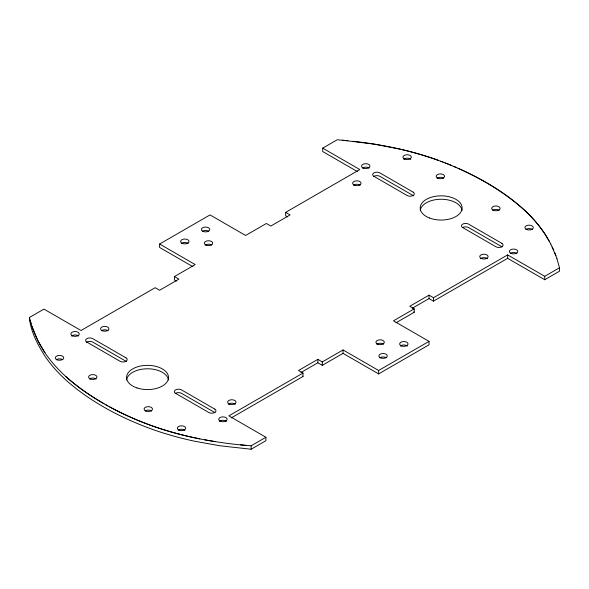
<?xml version="1.0" encoding="UTF-8"?>
<svg xmlns="http://www.w3.org/2000/svg" width="589" height="589" viewBox="0 0 589 589"><rect width="100%" height="100%" fill="white"/><g stroke="black" fill="none" stroke-linecap="round" stroke-linejoin="round"><path stroke-width="0.88" d="M231.175 417.947L303.004 376.481L303.004 373.051L228.856 415.863L265.926 437.266L265.926 440.69L251.142 449.23L220.014 445.77L194.9 441.286A238.251 137.554 0 0 1 152.05 429.248C121.128 417.976 91.31 402.405 66.498 380.568A239.532 138.29 0 0 1 44.933 356.102C37.534 344.425 30.547 331.416 29.45 317.464L43.939 309.1L81.01 330.503L155.157 287.697L159.604 290.267L178.887 279.134L174.432 276.565L174.432 279.989L176.383 281.115M357.486 171.635L322.728 151.564L322.728 148.141L337.217 139.777L347.885 140.727M192.971 266.721L159.604 247.454L159.604 244.03L210.023 214.919L245.62 235.467L266.375 223.481L270.83 226.051L290.105 214.919L285.658 212.357L285.658 215.78L287.601 216.899M29.45 320.887L30.356 320.364M174.432 276.565L195.195 264.579L159.604 244.03M285.658 212.357L359.805 169.544L322.728 148.141M300.964 372.52L317.832 362.78L322.279 365.349L343.041 353.363L378.631 373.912L429.05 344.801L429.05 341.377L378.631 370.481L343.041 349.94L322.279 361.926L317.832 359.356L298.557 370.481L303.004 373.051M559.55 267.745L544.722 276.307L507.644 254.904L433.504 297.71L429.05 295.141L409.775 306.273L414.222 308.842L414.222 312.266L396.058 322.75M412.182 308.305L429.05 298.564L433.504 301.134L507.644 258.328L544.722 279.731L559.506 271.198L559.506 267.767L556.958 258.748M414.222 308.842L393.459 320.828L429.05 341.377M251.098 445.829L265.926 437.266M342.481 140.219L374.03 144.099L399.386 148.988A239.222 138.113 0 0 1 437.509 160.046C468.196 171.266 497.801 186.72 522.48 208.344A238.552 137.73 0 0 1 545.848 235.445L550.752 243.993M240.651 444.872L245.885 445.365M352.929 141.257C382.062 144.489 410.997 150.445 438.591 160.436M214.933 441.566L204.854 439.836M199.862 438.879L194.9 437.863A238.251 137.554 0 0 1 152.05 425.825C121.128 414.553 91.31 398.974 66.498 377.144A239.532 138.29 0 0 1 44.705 352.332L38.042 340.979L31.968 326.402M440.815 161.253L443.016 162.078M445.21 162.917L451.704 165.531M453.847 166.429L455.974 167.342M458.073 168.27C482.214 179.144 505.495 192.647 525.02 210.678A238.258 137.554 0 0 1 545.797 235.372L549.242 241.166M109.723 406.911C153.015 430.721 202.152 442.096 251.142 445.799L251.142 449.23M105.902 404.79L107.809 405.858M413.669 311.942L414.222 312.266M302.444 376.157L303.004 376.481M104.017 403.715C90.529 395.955 77.564 387.164 66.012 376.702M44.941 352.678C37.718 341.995 32.388 330.024 29.45 317.464M550.781 244.052L555.913 255.744M552.217 246.953L553.55 249.876M554.786 252.814L556.951 258.726M30.208 320.49L31.055 323.501M544.722 276.307L544.722 279.731M507.644 254.904L507.644 258.328M433.504 297.71L433.504 301.134M429.05 295.141L429.05 298.564M378.631 370.481L378.631 373.912M343.041 349.94L343.041 353.363M322.279 361.926L322.279 365.349M317.832 359.356L317.832 362.78M362.375 168.093A4.197 2.422 0 0 1 369.089 168.093M353.481 185.218A4.197 2.422 0 0 1 360.196 185.218M437.141 178.202A4.197 2.422 0 0 1 443.583 178.202M420.222 210.501A20.968 12.111 0 0 1 441.139 199.259A20.968 12.111 0 0 1 462.056 210.501M492.676 210.266A4.197 2.422 0 0 1 499.119 210.266M525.896 229.445A4.197 2.422 0 0 1 532.331 229.445M510.413 253.314A4.197 2.422 0 0 1 516.936 253.454M480.388 258.733A4.197 2.422 0 0 1 487.449 258.733M202.41 231.315A4.197 2.422 0 0 1 208.749 231.315M205.186 245.149A4.197 2.422 0 0 1 211.716 245.017M181.287 243.581A4.197 2.422 0 0 1 188.171 243.434M376.754 344.204A4.197 2.422 0 0 1 383.476 344.204M400.314 346.06A4.197 2.422 0 0 1 407.367 346.06M379.912 357.766A4.197 2.422 0 0 1 386.251 357.766M71.549 336.047A4.197 2.422 0 0 1 78.609 336.047M101.382 330.768A4.197 2.422 0 0 1 108.096 330.768M56.183 359.813A4.197 2.422 0 0 1 62.714 359.673M89.403 378.985A4.197 2.422 0 0 1 96.117 378.985M145.13 410.916A4.197 2.422 0 0 1 151.653 411.048M178.158 430.228A4.197 2.422 0 0 1 184.872 430.228M219.395 421.4A4.197 2.422 0 0 1 226.456 421.4M228.296 404.275A4.197 2.422 0 0 1 235.35 404.275M126.598 380.023A20.968 12.111 0 0 1 147.515 368.78A20.968 12.111 0 0 1 168.439 380.023M413.596 195.872A4.197 2.422 0 0 0 413.073 195.511L379.861 176.332A4.197 2.422 0 0 0 373.669 176.494M502.086 246.909A4.197 2.422 0 0 0 501.828 246.747L468.608 227.568A4.197 2.422 0 0 0 462.542 227.656M126.377 361.528A4.197 2.422 0 0 0 125.98 361.263L92.76 342.084A4.197 2.422 0 0 0 86.34 342.423M214.985 412.661A4.197 2.422 0 0 0 214.735 412.499L181.515 393.327A4.197 2.422 0 0 0 175.183 393.592M403.686 159.207A4.197 2.422 0 0 1 410.813 159.398M413.073 192.08L379.861 172.908A4.197 2.422 0 0 0 373.927 172.908A4.197 2.422 0 0 0 373.927 176.332L407.146 195.511A4.197 2.422 0 0 0 413.073 195.511A4.197 2.422 0 0 0 413.073 192.08M501.828 243.323L468.608 224.144A4.197 2.422 0 0 0 462.682 224.144A4.197 2.422 0 0 0 462.682 227.568L495.894 246.747A4.197 2.422 0 0 0 501.828 246.747A4.197 2.422 0 0 0 501.828 243.323M125.98 357.84L92.76 338.66A4.197 2.422 0 0 0 86.833 338.66A4.197 2.422 0 0 0 86.833 342.084L120.046 361.263A4.197 2.422 0 0 0 125.98 361.263A4.197 2.422 0 0 0 125.98 357.84M214.735 409.075L181.515 389.896A4.197 2.422 0 0 0 175.581 389.896A4.197 2.422 0 0 0 175.581 393.327L208.8 412.499A4.197 2.422 0 0 0 214.735 412.499A4.197 2.422 0 0 0 214.735 409.075M404.68 159.111A4.197 2.422 0 0 0 411.313 157.403A4.197 2.422 0 0 0 405.431 154.944A4.197 2.422 0 0 0 404.68 159.111M363.384 168.123A4.197 2.422 0 0 0 369.921 166.297A4.197 2.422 0 0 0 363.899 163.941A4.197 2.422 0 0 0 363.384 168.123M354.74 185.344A4.197 2.422 0 0 0 361.035 183.245A4.197 2.422 0 0 0 354.74 181.147A4.197 2.422 0 0 0 354.74 185.344M437.899 178.29A4.197 2.422 0 0 0 444.533 176.582A4.197 2.422 0 0 0 438.65 174.116A4.197 2.422 0 0 0 437.899 178.29M429.388 217.967A20.968 12.111 0 0 0 462.056 208.808A20.968 12.111 0 0 0 431.973 197.05A20.968 12.111 0 0 0 429.388 217.967M493.435 210.354A4.197 2.422 0 0 0 500.068 208.639A4.197 2.422 0 0 0 494.186 206.179A4.197 2.422 0 0 0 493.435 210.354M526.654 229.533A4.197 2.422 0 0 0 533.288 227.818A4.197 2.422 0 0 0 527.405 225.359A4.197 2.422 0 0 0 526.654 229.533M511.23 253.484A4.197 2.422 0 0 0 517.76 251.65A4.197 2.422 0 0 0 511.745 249.302A4.197 2.422 0 0 0 511.23 253.484M481.566 258.623A4.197 2.422 0 0 0 488.104 256.789A4.197 2.422 0 0 0 482.089 254.433A4.197 2.422 0 0 0 481.566 258.623M203.227 231.484A4.197 2.422 0 0 0 209.758 229.651A4.197 2.422 0 0 0 203.742 227.295A4.197 2.422 0 0 0 203.227 231.484M206.444 245.274A4.197 2.422 0 0 0 212.739 243.176A4.197 2.422 0 0 0 206.444 241.078A4.197 2.422 0 0 0 206.444 245.274M182.465 243.471A4.197 2.422 0 0 0 189.003 241.637A4.197 2.422 0 0 0 182.98 239.281A4.197 2.422 0 0 0 182.465 243.471M378.02 344.329A4.197 2.422 0 0 0 384.308 342.231A4.197 2.422 0 0 0 378.02 340.133A4.197 2.422 0 0 0 378.02 344.329M401.492 345.949A4.197 2.422 0 0 0 408.022 344.116A4.197 2.422 0 0 0 402.007 341.767A4.197 2.422 0 0 0 401.492 345.949M380.73 357.935A4.197 2.422 0 0 0 387.267 356.102A4.197 2.422 0 0 0 381.245 353.753A4.197 2.422 0 0 0 380.73 357.935M72.727 335.936A4.197 2.422 0 0 0 79.265 334.103A4.197 2.422 0 0 0 73.25 331.747A4.197 2.422 0 0 0 72.727 335.936M102.39 330.797A4.197 2.422 0 0 0 108.921 328.964A4.197 2.422 0 0 0 102.906 326.615A4.197 2.422 0 0 0 102.39 330.797M57.192 359.842A4.197 2.422 0 0 0 63.73 358.009A4.197 2.422 0 0 0 57.715 355.66A4.197 2.422 0 0 0 57.192 359.842M90.411 379.021A4.197 2.422 0 0 0 96.949 377.188A4.197 2.422 0 0 0 90.927 374.84A4.197 2.422 0 0 0 90.411 379.021M145.947 411.085A4.197 2.422 0 0 0 152.477 409.252A4.197 2.422 0 0 0 146.462 406.896A4.197 2.422 0 0 0 145.947 411.085M179.417 430.353A4.197 2.422 0 0 0 185.712 428.255A4.197 2.422 0 0 0 179.417 426.156A4.197 2.422 0 0 0 179.417 430.353M220.573 421.29A4.197 2.422 0 0 0 227.111 419.456A4.197 2.422 0 0 0 221.089 417.108A4.197 2.422 0 0 0 220.573 421.29M229.725 404.26A4.197 2.422 0 0 0 236.012 402.162A4.197 2.422 0 0 0 229.725 400.064A4.197 2.422 0 0 0 229.725 404.26M137.031 387.952A20.968 12.111 0 0 0 168.491 377.461A20.968 12.111 0 0 0 137.031 366.976A20.968 12.111 0 0 0 137.031 387.952"/></g></svg>
